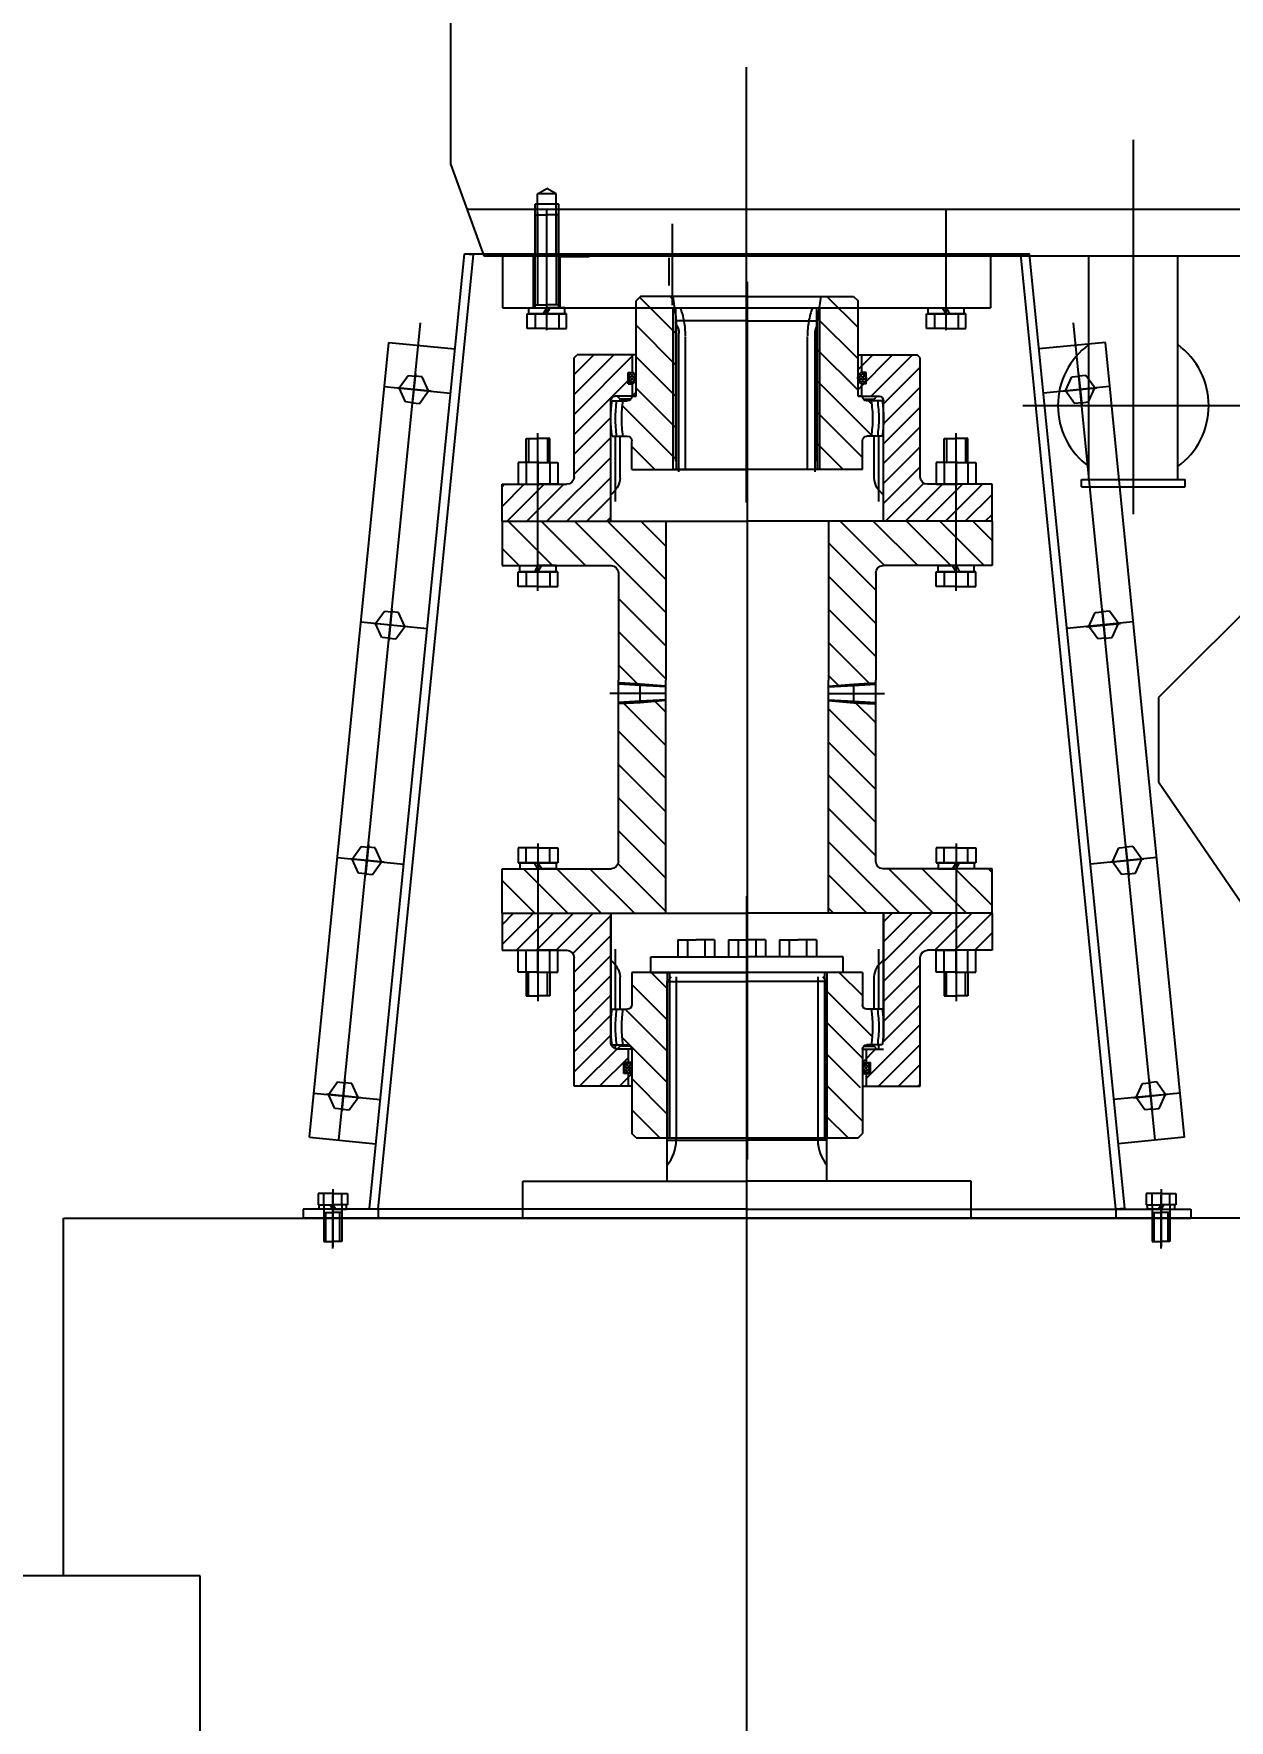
# Model space of a CAD drawing. Header units: millimetres. Extents: x 0 to 21000, y -315 to 14850.
# Drawn here: x 4672 to 5480, y 9211 to 10352 of the extents above; entities that cross this region are included whole.
import ezdxf

# ---------------------------------------------------------------- set-up
doc = ezdxf.new("R2010")
doc.units = ezdxf.units.MM
doc.header["$LTSCALE"] = 500
doc.linetypes.add('F', pattern=[0.75, 0.5, -0.25])
doc.linetypes.add('G', pattern=[2, 1.25, -0.25, 0.25, -0.25])
for name, color, linetype in [('01', 7, 'Continuous'), ('02', 1, 'Continuous'), ('04', 2, 'F'), ('05', 142, 'G'), ('08', 1, 'Continuous'), ('INTE_THICK', 7, 'Continuous'), ('THICK', 7, 'Continuous'), ('THIN', 1, 'Continuous')]:
    doc.layers.add(name, color=color, linetype=linetype)
doc.styles.get("Standard").update_dxf_attribs({"font": 'isocp', "width": 0.707, "bigfont": 'intecad.shx'})
doc.dimstyles.new('INTE', dxfattribs={"dimscale": 50, "dimtxt": 3.5, "dimasz": 3, "dimexe": 3, "dimexo": 0, "dimgap": 1, "dimtad": 1, "dimdec": 0, "dimdsep": 46, "dimtxsty": 'Standard', "dimcen": 0, "dimclrd": 1, "dimclre": 1, "dimclrt": 3, "dimaunit": 1, "dimadec": 0, "dimazin": 0, "dimtfac": 1, "dimtmove": 0, "dimatfit": 0, "dimfxl": 1, "dimarcsym": 0})
pattern_1 = [(45, (-8116.362, 5898.771), (-6.73519, 6.73519), [])]

# ---------------------------------------------------------------- blocks, each defined once
blk = doc.blocks.new('*U10')
at = {"layer": '01'}
for p, q in [((-12.2, 4.1), (-12.2, 0)), ((0, 4.1), (-12.2, 4.1)), ((-12.2, 0), (0, 0)), ((0, 0), (-2.4, 4.1)), ((0, 4.1), (2.4, 0)), ((0, 4.1), (12.2, 4.1)), ((12.2, 0), (0, 0)), ((12.2, 4.1), (12.2, 0))]:
    blk.add_line(p, q, dxfattribs=at)
at = {"layer": '05'}
blk.add_line((0, 6.2), (0, -2.1), dxfattribs=at)
blk = doc.blocks.new('*U9')
at = {"layer": '01'}
for p, q in [((-14.8, 0), (-14.8, 13.4)), ((-14.8, 13.4), (0, 13.4)), ((0, 13.4), (0, 0)), ((-14.8, 8), (0, 8)), ((0, -13.4), (0, 0)), ((-14.8, 0), (-14.8, -13.4)), ((-14.8, -8), (0, -8)), ((-14.8, -13.4), (0, -13.4))]:
    blk.add_line(p, q, dxfattribs=at)
at = {"layer": '05'}
blk.add_line((-15.9, 0), (1.1, 0), dxfattribs=at)
blk = doc.blocks.new('rtrtret')
at = {"layer": '02'}
h = blk.add_hatch(dxfattribs=at)
h.set_pattern_fill('LINE', color=256, scale=3, angle=45, style=0)
h.set_pattern_definition(pattern_1)
h.paths.add_polyline_path([(-7720.8, 6476.9), (-7745.8, 6476.9), (-7745.8, 6457.5, -0.414214), (-7750.8, 6452.5), (-7831.3, 6452.5), (-7833.3, 6450.5), (-7833.3, 6410.5), (-7805.3, 6410.5), (-7805.3, 6413.5), (-7805.3, 6424.7, -0.414214), (-7802.3, 6427.7), (-7720.8, 6427.7)])
edge = h.paths.add_edge_path()
edge.add_line((-7813.8, 6416), (-7813.8, 6412.8))
edge.add_ellipse((-7817.6, 6413.3), major_axis=(3.75, 0), ratio=0.736357, start_angle=180, end_angle=360, ccw=False)
edge.add_line((-7821.3, 6412.8), (-7821.3, 6416))
edge.add_line((-7821.3, 6416), (-7817.9, 6416))
edge.add_ellipse((-7817.6, 6413.3), major_axis=(3.75, 0), ratio=0.736357, start_angle=84.8056, end_angle=95.1944, ccw=False)
edge.add_ellipse((-7817.6, 6413.3), major_axis=(3.75, 0), ratio=0.736357, start_angle=0, end_angle=84.8056)
edge.add_line((-7817.2, 6416), (-7813.8, 6416))
h.paths.add_polyline_path([(-7720.8, 6501.2), (-7745.8, 6501.2), (-7745.8, 6476.9), (-7720.8, 6476.9)])
h.paths.add_polyline_path([(-7720.8, 6243.3), (-7802.3, 6243.3, -0.414214), (-7805.3, 6246.3), (-7805.3, 6260.5), (-7833.3, 6260.5), (-7833.3, 6220.5), (-7831.3, 6218.5), (-7750.8, 6218.5, -0.414214), (-7745.8, 6213.5), (-7745.8, 6194.2), (-7720.8, 6194.2)])
h.paths.add_polyline_path([(-7720.8, 6194.2), (-7745.8, 6194.2), (-7745.8, 6180.8), (-7745.8, 6169.9), (-7720.8, 6169.9)])
h = blk.add_hatch(dxfattribs=at)
h.set_pattern_fill('LINE', color=256, scale=5, angle=135, style=0)
h.set_pattern_definition([(135, (-8116.362, 5898.771), (-11.22532, -11.22532), [])])
h.paths.add_polyline_path([(-7455.8, 6476.9), (-7485.8, 6476.9), (-7485.8, 6464.7), (-7485.8, 6427.5, -0.414214), (-7490.8, 6422.5), (-7598.2, 6422.5), (-7597.3, 6421.5), (-7598.1, 6407.7), (-7599.5, 6390.5), (-7455.8, 6390.5)])
h.paths.add_polyline_path([(-7455.8, 6501.2), (-7485.8, 6501.2), (-7485.8, 6476.9), (-7483.7, 6476.9), (-7455.8, 6476.9)])
h.paths.add_polyline_path([(-7455.8, 6280.5), (-7599.5, 6280.5), (-7598.1, 6263.3), (-7597.3, 6249.5), (-7598.2, 6248.5), (-7490.8, 6248.5, -0.414214), (-7485.8, 6243.5), (-7485.8, 6194.2), (-7483.7, 6194.2), (-7455.8, 6194.2)])
h.paths.add_polyline_path([(-7455.8, 6194.2), (-7485.8, 6194.2), (-7485.8, 6169.9), (-7455.8, 6169.9)])
h.paths.add_polyline_path([(-7609.4, 6280.5), (-7613.3, 6280.5), (-7720.8, 6280.5), (-7720.8, 6194.2), (-7690.8, 6194.2), (-7690.8, 6206.4), (-7690.8, 6243.5, -0.414214), (-7685.8, 6248.5), (-7613.3, 6248.5), (-7610.6, 6248.5), (-7611.6, 6249.5), (-7610.7, 6263.3)])
h.paths.add_polyline_path([(-7690.8, 6194.2), (-7692.9, 6194.2), (-7720.8, 6194.2), (-7720.8, 6169.9), (-7690.8, 6169.9)])
h.paths.add_polyline_path([(-7611.6, 6421.5), (-7610.6, 6422.5), (-7613.3, 6422.5), (-7685.8, 6422.5, -0.414214), (-7690.8, 6427.5), (-7690.8, 6476.9), (-7720.8, 6476.9), (-7720.8, 6390.5), (-7613.3, 6390.5), (-7609.4, 6390.5), (-7610.7, 6407.7)])
h.paths.add_polyline_path([(-7690.8, 6489.1), (-7690.8, 6501.2), (-7720.8, 6501.2), (-7720.8, 6476.9), (-7690.8, 6476.9)])
h = blk.add_hatch(dxfattribs=at)
h.set_pattern_fill('LINE', color=256, scale=3, angle=45, style=0)
h.set_pattern_definition(pattern_1)
h.paths.add_polyline_path([(-7338.8, 6255), (-7347.3, 6255), (-7347.3, 6257.5), (-7363.8, 6257.5), (-7363.8, 6246.5), (-7366.8, 6246.5), (-7366.8, 6244.2, -0.038044), (-7378.8, 6243.3), (-7455.8, 6243.3), (-7455.8, 6194.2), (-7430.8, 6194.2), (-7430.8, 6213.5, -0.414214), (-7425.8, 6218.5), (-7338.8, 6218.5)])
edge = h.paths.add_edge_path()
edge.add_ellipse((-7351.1, 6254.8), major_axis=(3.75, 0), ratio=0.72, start_angle=0, end_angle=360)
edge.add_line((-7350.9, 6252.1), (-7350.7, 6252.1))
h.paths.add_polyline_path([(-7430.8, 6194.2), (-7431.9, 6194.2), (-7455.8, 6194.2), (-7455.8, 6169.9), (-7430.8, 6169.9)])
h.paths.add_polyline_path([(-7338.8, 6452.5), (-7425.8, 6452.5, -0.414214), (-7430.8, 6457.5), (-7430.8, 6476.9), (-7455.8, 6476.9), (-7455.8, 6427.7), (-7368.8, 6427.7, -0.414214), (-7363.8, 6422.7), (-7363.8, 6416), (-7354.8, 6416), (-7354.8, 6413.5), (-7338.8, 6413.5)])
h.paths.add_polyline_path([(-7430.8, 6490.2), (-7430.8, 6501.2), (-7455.8, 6501.2), (-7455.8, 6476.9), (-7430.8, 6476.9)])
at = {"layer": '02', "linetype": 'Continuous'}
h = blk.add_hatch(dxfattribs=at)
h.set_pattern_fill('_USER', color=1, scale=15, angle=-45, style=0, pattern_type=0)
h.set_pattern_definition([(315, (-8982.795, 6010.429), (10.6066, 10.6066), [])])
h.paths.add_polyline_path([(-7755.8, 6383.2), (-7755.8, 6413.5), (-7775.3, 6413.5, -0.414214), (-7778.3, 6416.5), (-7778.3, 6419.3, 0.084157), (-7802.3, 6419.3), (-7802.3, 6416.5, -0.414214), (-7805.3, 6413.5), (-7805.3, 6410.5), (-7830.3, 6410.5), (-7869.8, 6410.5), (-7872.8, 6407.5), (-7872.8, 6385.5), (-7856.3, 6383.2)])
h.paths.add_polyline_path([(-7856.3, 6287.9), (-7872.8, 6285.5), (-7872.8, 6263.5), (-7869.8, 6260.5), (-7805.3, 6260.5), (-7805.3, 6257.5, -0.414214), (-7802.3, 6254.5), (-7802.3, 6251.7, 0.084157), (-7778.3, 6251.7), (-7778.3, 6254.5, -0.414214), (-7775.3, 6257.5), (-7755.8, 6257.5), (-7755.8, 6287.9)])
h = blk.add_hatch(dxfattribs=at)
h.set_pattern_fill('ANSI37', color=1, scale=0.5, angle=-180, style=0)
h.set_pattern_definition([(225, (-7426.523, 6836.1327), (1.122532, -1.122532), []), (315, (-7426.523, 6836.1327), (1.122532, 1.122532), [])])
edge = h.paths.add_edge_path()
edge.add_line((-7817.9, 6410.5), (-7817.2, 6410.5))
edge.add_ellipse((-7817.6, 6413.3), major_axis=(3.75, 0), ratio=0.736357, start_angle=275.1944, end_angle=444.8056)
edge.add_line((-7817.2, 6416), (-7817.9, 6416))
edge.add_ellipse((-7817.6, 6413.3), major_axis=(3.75, 0), ratio=0.736357, start_angle=95.1944, end_angle=264.8056)
h = blk.add_hatch(dxfattribs=at)
h.set_pattern_fill('_USER', color=1, scale=15, angle=-45, style=0, pattern_type=0)
h.set_pattern_definition([(315, (-13574.799, 8654.007), (10.606602, 10.606602), [])])
h.paths.add_polyline_path([(-7363.8, 6413.5, -0.414214), (-7366.8, 6416.5), (-7366.8, 6419.3, 0.084157), (-7390.8, 6419.3), (-7390.8, 6416.5, -0.414214), (-7393.8, 6413.5), (-7415.8, 6413.5), (-7415.8, 6389.5), (-7303.8, 6389.5), (-7303.8, 6410.5), (-7306.8, 6413.5), (-7334.6, 6413.5), (-7334.6, 6411.5), (-7337.8, 6411.5), (-7337.8, 6413.5)])
h.paths.add_polyline_path([(-7415.8, 6281.6), (-7415.8, 6257.5), (-7393.8, 6257.5, -0.414214), (-7390.8, 6254.5), (-7390.8, 6251.7, 0.084157), (-7366.8, 6251.7), (-7366.8, 6254.5, -0.414214), (-7363.8, 6257.5), (-7337.8, 6257.5), (-7337.8, 6259.5), (-7334.8, 6259.5), (-7334.6, 6259.5), (-7334.6, 6257.5), (-7306.8, 6257.5), (-7303.8, 6260.5), (-7303.8, 6281.6)])
h = blk.add_hatch(dxfattribs=at)
h.set_pattern_fill('ANSI37', color=1, scale=0.5, angle=-180, style=0)
h.set_pattern_definition([(135, (-7112.0226, 6005.4297), (1.122532, 1.122532), []), (45, (-7112.0226, 6005.4297), (1.122532, -1.122532), [])])
edge = h.paths.add_edge_path()
edge.add_ellipse((-7351.1, 6416.2), major_axis=(3.75, 0), ratio=0.72, start_angle=0, end_angle=360, ccw=False)
h = blk.add_hatch(dxfattribs=at)
h.set_pattern_fill('ANSI37', color=1, scale=0.5, angle=-180, style=0)
h.set_pattern_definition([(135, (-7426.523, 5834.9183), (1.122532, 1.122532), []), (45, (-7426.523, 5834.9183), (1.122532, -1.122532), [])])
edge = h.paths.add_edge_path()
edge.add_line((-7817.9, 6260.5), (-7817.2, 6260.5))
edge.add_ellipse((-7817.6, 6257.8), major_axis=(3.75, 0), ratio=0.736357, start_angle=-84.8056, end_angle=84.8056, ccw=False)
edge.add_line((-7817.2, 6255), (-7817.9, 6255))
edge.add_ellipse((-7817.6, 6257.8), major_axis=(3.75, 0), ratio=0.736357, start_angle=95.1944, end_angle=264.8056, ccw=False)
h = blk.add_hatch(dxfattribs=at)
h.set_pattern_fill('ANSI37', color=1, scale=0.5, angle=-180, style=0)
h.set_pattern_definition([(225, (-7112.0226, 6665.6214), (1.122532, -1.122532), []), (315, (-7112.0226, 6665.6214), (1.122532, 1.122532), [])])
edge = h.paths.add_edge_path()
edge.add_ellipse((-7351.1, 6254.8), major_axis=(3.75, 0), ratio=0.72, start_angle=0, end_angle=360)
for p, q in [((-7720.8, 6501.2), (-7745.8, 6501.2)), ((-7720.8, 6501.2), (-7690.8, 6501.2)), ((-7455.8, 6501.2), (-7485.8, 6501.2)), ((-7455.8, 6501.2), (-7430.8, 6501.2)), ((-7831.3, 6452.5), (-7833.3, 6450.5)), ((-7833.3, 6410.5), (-7833.3, 6450.5)), ((-7750.8, 6452.5), (-7831.3, 6452.5)), ((-7805.3, 6410.5), (-7805.3, 6424.7)), ((-7805.3, 6423.3), (-7803.3, 6421.3)), ((-7802.3, 6421.3), (-7803.3, 6421.3)), ((-7803.3, 6414.3), (-7803.3, 6421.3)), ((-7720.8, 6427.7), (-7802.3, 6427.7)), ((-7750, 6421.3), (-7778.3, 6421.3)), ((-7455.8, 6427.7), (-7371.3, 6427.7)), ((-7368.8, 6427.7), (-7455.8, 6427.7)), ((-7390.8, 6421.3), (-7412.7, 6421.3)), ((-7365.8, 6421.3), (-7366.8, 6421.3)), ((-7363.8, 6423.3), (-7365.8, 6421.3)), ((-7365.8, 6414.3), (-7365.8, 6421.3)), ((-7363.8, 6413.5), (-7363.8, 6422.7)), ((-7872.8, 6407.5), (-7869.8, 6410.5)), ((-7805.3, 6410.5), (-7869.8, 6410.5)), ((-7821.3, 6413), (-7833.3, 6413)), ((-7805.3, 6413), (-7813.8, 6413)), ((-7805.3, 6413.5), (-7805.3, 6413.5)), ((-7755.8, 6413.5), (-7775.3, 6413.5)), ((-7415.8, 6413.5), (-7393.8, 6413.5)), ((-7363.8, 6413.5), (-7334.6, 6413.5)), ((-7334.6, 6413.5), (-7306.8, 6413.5)), ((-7303.8, 6410.5), (-7306.8, 6413.5)), ((-7872.8, 6263.5), (-7869.8, 6260.5)), ((-7805.3, 6260.5), (-7869.8, 6260.5)), ((-7833.3, 6260.5), (-7833.3, 6220.5)), ((-7821.3, 6258), (-7833.3, 6258)), ((-7805.3, 6258), (-7813.8, 6258)), ((-7805.3, 6260.5), (-7805.3, 6246.3)), ((-7805.3, 6257.5), (-7805.3, 6257.5)), ((-7805.3, 6247.7), (-7803.3, 6249.7)), ((-7803.3, 6256.8), (-7803.3, 6249.7)), ((-7802.3, 6249.7), (-7803.3, 6249.7)), ((-7750, 6249.7), (-7778.3, 6249.7)), ((-7755.8, 6257.5), (-7775.3, 6257.5)), ((-7415.8, 6257.5), (-7393.8, 6257.5)), ((-7390.8, 6249.7), (-7412.7, 6249.7)), ((-7365.8, 6249.7), (-7366.8, 6249.7)), ((-7365.8, 6256.8), (-7365.8, 6249.7)), ((-7363.8, 6247.7), (-7365.8, 6249.7)), ((-7363.8, 6257.5), (-7334.6, 6257.5)), ((-7363.8, 6257.5), (-7363.8, 6243.3)), ((-7334.6, 6257.5), (-7306.8, 6257.5)), ((-7303.8, 6260.5), (-7306.8, 6257.5)), ((-7720.8, 6243.3), (-7802.3, 6243.3)), ((-7368.8, 6243.3), (-7455.8, 6243.3)), ((-7455.8, 6243.3), (-7371.3, 6243.3)), ((-7831.3, 6218.5), (-7833.3, 6220.5)), ((-7750.8, 6218.5), (-7831.3, 6218.5)), ((-7720.8, 6169.9), (-7745.8, 6169.9)), ((-7720.8, 6169.9), (-7690.8, 6169.9)), ((-7455.8, 6169.9), (-7485.8, 6169.9)), ((-7455.8, 6169.9), (-7430.8, 6169.9))]:
    blk.add_line(p, q)
for centre, start, end in [((-7802.3, 6424.7), 90, 180), ((-7805.3, 6416.5), 270, 0), ((-7775.3, 6416.5), 180, 270), ((-7393.8, 6416.5), 270, 0), ((-7363.8, 6416.5), 180, 270), ((-7805.3, 6254.5), 0, 90), ((-7775.3, 6254.5), 90, 180), ((-7393.8, 6254.5), 0, 90), ((-7363.8, 6254.5), 90, 180), ((-7802.3, 6246.3), 180, 270)]:
    blk.add_arc(centre, 3, start, end)
for centre, ratio in [((-7817.6, 6413.3), 0.736357), ((-7351.1, 6254.8), 0.72)]:
    blk.add_ellipse(centre, major_axis=(3.75, 0), ratio=ratio)
at = {"extrusion": (0, 0, -1)}
for centre, ratio in [((-7351.1, 6416.2), 0.72), ((-7817.6, 6257.8), 0.736357)]:
    blk.add_ellipse(centre, major_axis=(3.75, 0), ratio=ratio, dxfattribs=at)
at = {"layer": '01', "color": 7, "linetype": 'Continuous'}
for p, q in [((-7745.8, 6501.2), (-7745.8, 6457.5)), ((-7690.8, 6501.2), (-7690.8, 6427.5)), ((-7485.8, 6501.2), (-7485.8, 6427.5)), ((-7430.8, 6501.2), (-7430.8, 6457.5)), ((-7598.2, 6422.5), (-7610.6, 6422.5)), ((-7415.8, 6257.5), (-7415.8, 6413.5)), ((-7720.8, 6390.5), (-7613.3, 6390.5)), ((-7455.8, 6390.5), (-7613.3, 6390.5)), ((-7415.8, 6389.5), (-7303.8, 6389.5)), ((-7720.8, 6280.5), (-7613.3, 6280.5)), ((-7455.8, 6280.5), (-7613.3, 6280.5)), ((-7415.8, 6281.6), (-7303.8, 6281.6)), ((-7690.8, 6169.9), (-7690.8, 6243.5)), ((-7598.2, 6248.5), (-7610.6, 6248.5)), ((-7485.8, 6169.9), (-7485.8, 6243.5)), ((-7745.8, 6169.9), (-7745.8, 6213.5)), ((-7430.8, 6169.9), (-7430.8, 6213.5))]:
    blk.add_line(p, q, dxfattribs=at)
at = {"layer": '01'}
for p, q in [((-7720.8, 6501.2), (-7720.8, 6335.5)), ((-7455.8, 6501.2), (-7455.8, 6335.5)), ((-7676.7, 6490.2), (-7686.7, 6490.2)), ((-7686.7, 6490.2), (-7686.7, 6476.9)), ((-7676.7, 6476.9), (-7676.7, 6490.2)), ((-7499.9, 6490.2), (-7489.9, 6490.2)), ((-7499.9, 6476.9), (-7499.9, 6490.2)), ((-7489.9, 6490.2), (-7489.9, 6476.9)), ((-7776.7, 6484.9), (-7776.7, 6476.9)), ((-7760.6, 6484.9), (-7776.7, 6484.9)), ((-7686.7, 6484.9), (-7676.7, 6484.9)), ((-7489.9, 6484.9), (-7499.9, 6484.9)), ((-7416, 6484.9), (-7399.9, 6484.9)), ((-7399.9, 6484.9), (-7399.9, 6476.9)), ((-7776.7, 6468.9), (-7776.7, 6476.9)), ((-7760.6, 6468.9), (-7776.7, 6468.9)), ((-7686.7, 6463.5), (-7686.7, 6476.9)), ((-7686.7, 6468.9), (-7676.7, 6468.9)), ((-7676.7, 6476.9), (-7676.7, 6463.5)), ((-7499.9, 6476.9), (-7499.9, 6463.5)), ((-7489.9, 6468.9), (-7499.9, 6468.9)), ((-7489.9, 6463.5), (-7489.9, 6476.9)), ((-7416, 6468.9), (-7399.9, 6468.9)), ((-7399.9, 6468.9), (-7399.9, 6476.9)), ((-7676.7, 6463.5), (-7686.7, 6463.5)), ((-7499.9, 6463.5), (-7489.9, 6463.5)), ((-7338.8, 6452.5), (-7425.8, 6452.5)), ((-7338.8, 6413.5), (-7338.8, 6452.5)), ((-7805.3, 6410.5), (-7805.3, 6424.7)), ((-7685.8, 6422.5), (-7613.3, 6422.5)), ((-7490.8, 6422.5), (-7613.3, 6422.5)), ((-7611.6, 6421.5), (-7610.6, 6422.5)), ((-7610.7, 6407.7), (-7611.6, 6421.5)), ((-7597.3, 6421.5), (-7598.2, 6422.5)), ((-7598.1, 6407.7), (-7597.3, 6421.5)), ((-7363.8, 6413.5), (-7363.8, 6422.7)), ((-7805.3, 6410.5), (-7830.3, 6410.5)), ((-7813.8, 6416), (-7821.3, 6416)), ((-7821.3, 6416), (-7821.3, 6413)), ((-7813.8, 6416), (-7813.8, 6413)), ((-7755.8, 6413.5), (-7755.8, 6335.5)), ((-7363.8, 6416), (-7354.8, 6416)), ((-7347.3, 6418.9), (-7354.8, 6418.9)), ((-7354.8, 6413.5), (-7354.8, 6418.9)), ((-7347.3, 6413.5), (-7347.3, 6418.9)), ((-7347.3, 6416), (-7338.8, 6416)), ((-7303.8, 6410.5), (-7303.8, 6260.5)), ((-7872.8, 6385.5), (-7872.8, 6407.5)), ((-7598.1, 6407.7), (-7610.7, 6407.7)), ((-7856.3, 6383.2), (-7872.8, 6385.5)), ((-7872.8, 6335.5), (-7872.8, 6385.5)), ((-7755.8, 6383.2), (-7856.3, 6383.2)), ((-7856.3, 6335.5), (-7856.3, 6383.2)), ((-7872.8, 6335.5), (-7872.8, 6285.5)), ((-7856.3, 6335.5), (-7856.3, 6287.9)), ((-7755.8, 6257.5), (-7755.8, 6335.5)), ((-7720.8, 6169.9), (-7720.8, 6335.5)), ((-7455.8, 6169.9), (-7455.8, 6335.5)), ((-7856.3, 6287.9), (-7872.8, 6285.5)), ((-7872.8, 6285.5), (-7872.8, 6263.5)), ((-7755.8, 6287.9), (-7856.3, 6287.9)), ((-7610.7, 6263.3), (-7611.6, 6249.5)), ((-7598.1, 6263.3), (-7610.7, 6263.3)), ((-7598.1, 6263.3), (-7597.3, 6249.5)), ((-7805.3, 6260.5), (-7830.3, 6260.5)), ((-7821.3, 6255), (-7821.3, 6258)), ((-7813.8, 6255), (-7821.3, 6255)), ((-7813.8, 6255), (-7813.8, 6258)), ((-7805.3, 6260.5), (-7805.3, 6246.3)), ((-7611.6, 6249.5), (-7610.6, 6248.5)), ((-7597.3, 6249.5), (-7598.2, 6248.5)), ((-7363.8, 6257.5), (-7363.8, 6243.3)), ((-7363.8, 6255), (-7354.8, 6255)), ((-7354.8, 6257.5), (-7354.8, 6252.1)), ((-7347.3, 6252.1), (-7354.8, 6252.1)), ((-7347.3, 6257.5), (-7347.3, 6252.1)), ((-7347.3, 6255), (-7338.8, 6255)), ((-7338.8, 6257.5), (-7338.8, 6218.5)), ((-7685.8, 6248.5), (-7613.3, 6248.5)), ((-7490.8, 6248.5), (-7613.3, 6248.5)), ((-7338.8, 6218.5), (-7425.8, 6218.5)), ((-7676.7, 6207.6), (-7686.7, 6207.6)), ((-7686.7, 6207.6), (-7686.7, 6194.2)), ((-7676.7, 6194.2), (-7676.7, 6207.6)), ((-7499.9, 6207.6), (-7489.9, 6207.6)), ((-7499.9, 6194.2), (-7499.9, 6207.6)), ((-7489.9, 6207.6), (-7489.9, 6194.2)), ((-7776.7, 6202.2), (-7776.7, 6194.2)), ((-7760.6, 6202.2), (-7776.7, 6202.2)), ((-7776.7, 6186.2), (-7776.7, 6194.2)), ((-7686.7, 6202.2), (-7676.7, 6202.2)), ((-7686.7, 6180.8), (-7686.7, 6194.2)), ((-7676.7, 6194.2), (-7676.7, 6180.8)), ((-7489.9, 6202.2), (-7499.9, 6202.2)), ((-7499.9, 6194.2), (-7499.9, 6180.8)), ((-7489.9, 6180.8), (-7489.9, 6194.2)), ((-7416, 6202.2), (-7399.9, 6202.2)), ((-7399.9, 6202.2), (-7399.9, 6194.2)), ((-7399.9, 6186.2), (-7399.9, 6194.2)), ((-7760.6, 6186.2), (-7776.7, 6186.2)), ((-7686.7, 6186.2), (-7676.7, 6186.2)), ((-7489.9, 6186.2), (-7499.9, 6186.2)), ((-7416, 6186.2), (-7399.9, 6186.2)), ((-7676.7, 6180.8), (-7686.7, 6180.8)), ((-7499.9, 6180.8), (-7489.9, 6180.8))]:
    blk.add_line(p, q, dxfattribs=at)
at = {"layer": '01', "color": 1}
for p, q in [((-7609.7, 6407.7), (-7610.6, 6422.5)), ((-7599.1, 6407.7), (-7598.2, 6422.5)), ((-7609.7, 6263.3), (-7610.6, 6248.5)), ((-7599.1, 6263.3), (-7598.2, 6248.5))]:
    blk.add_line(p, q, dxfattribs=at)
at = {"layer": '01', "color": 7, "linetype": 'Continuous'}
for centre, radius, start, end in [((-7750.8, 6457.5), 5, 270, 0), ((-7425.8, 6457.5), 5, 180, 270), ((-7751.1, 6436), 14.7, 274.3047, 325.7378), ((-7685.8, 6427.5), 5, 180, 270), ((-7490.8, 6427.5), 5, 270, 0), ((-7411.6, 6436), 14.7, 214.2622, 265.6953), ((-7751.1, 6235), 14.7, 34.2622, 85.6953), ((-7411.6, 6235), 14.7, 94.3047, 145.7378), ((-7685.8, 6243.5), 5, 90, 180), ((-7490.8, 6243.5), 5, 0, 90), ((-7750.8, 6213.5), 5, 0, 90), ((-7425.8, 6213.5), 5, 90, 180)]:
    blk.add_arc(centre, radius, start, end, dxfattribs=at)
at = {"layer": '02'}
for p, q in [((-7776.7, 6483.3), (-7760.6, 6483.3)), ((-7399.9, 6483.3), (-7416, 6483.3)), ((-7776.7, 6470.5), (-7760.6, 6470.5)), ((-7399.9, 6470.5), (-7416, 6470.5)), ((-7776.7, 6200.6), (-7760.6, 6200.6)), ((-7399.9, 6200.6), (-7416, 6200.6)), ((-7776.7, 6187.8), (-7760.6, 6187.8)), ((-7399.9, 6187.8), (-7416, 6187.8))]:
    blk.add_line(p, q, dxfattribs=at)
at = {"layer": '04', "color": 2, "linetype": 'F'}
for centre, start, end in [((-7790.3, 6348.5), 80.379, 99.621), ((-7790.3, 6322.5), 260.379, 279.621)]:
    blk.add_arc(centre, 71.8, start, end, dxfattribs=at)
at = {"layer": '05'}
for p, q in [((-7673.7, 6476.9), (-7780.3, 6476.9)), ((-7503, 6476.9), (-7396.4, 6476.9)), ((-7882.7, 6335.5), (-7289.2, 6335.5)), ((-7673.7, 6194.2), (-7780.3, 6194.2)), ((-7503, 6194.2), (-7396.4, 6194.2))]:
    blk.add_line(p, q, dxfattribs=at)
at = {"layer": '05', "color": 4, "linetype": 'G'}
for p, q in [((-7734.2, 6424.5), (-7778.3, 6424.5)), ((-7604.4, 6390.5), (-7604.4, 6428.3)), ((-7390.8, 6424.5), (-7431.5, 6424.5)), ((-7364.2, 6424.5), (-7366.8, 6424.5)), ((-7415.8, 6387.9), (-7303.8, 6387.9)), ((-7754.3, 6381.6), (-7847.8, 6381.6)), ((-7754.3, 6289.5), (-7847.8, 6289.5)), ((-7604.4, 6280.5), (-7604.4, 6242.7)), ((-7415.8, 6283.1), (-7303.8, 6283.1)), ((-7734.2, 6246.5), (-7778.3, 6246.5)), ((-7390.8, 6246.5), (-7431.5, 6246.5)), ((-7363.8, 6246.5), (-7366.8, 6246.5))]:
    blk.add_line(p, q, dxfattribs=at)
for centre, radius, start, end in [((-7790.3, 6348.5), 76, 80.9153, 99.0847), ((-7378.8, 6348.5), 76, 80.9153, 99.0847), ((-7847.9, 6392), 10.4, 237.9324, 270.2782), ((-7847.9, 6279.1), 10.4, 89.7218, 122.0676), ((-7790.3, 6322.5), 76, 260.9153, 279.0847), ((-7378.8, 6322.5), 76, 260.9153, 279.0847)]:
    blk.add_arc(centre, radius, start, end, dxfattribs=at)
at = {"layer": '05'}
blk.add_arc((-7368.8, 6422.7), 5, 0, 90, dxfattribs=at)
at = {"layer": 'INTE_THICK'}
for p, q in [((-7608.9, 6390.4), (-7609.7, 6407.7)), ((-7600, 6390.4), (-7599.1, 6407.7)), ((-7608.9, 6280.6), (-7609.7, 6263.3)), ((-7600, 6280.6), (-7599.1, 6263.3))]:
    blk.add_line(p, q, dxfattribs=at)
at = {"layer": 'THICK'}
for p, q in [((-7802.3, 6426.8), (-7802.3, 6416.5)), ((-7778.3, 6426.8), (-7778.3, 6416.5)), ((-7390.8, 6426.8), (-7390.8, 6416.5)), ((-7366.8, 6426.8), (-7366.8, 6416.5)), ((-7805.3, 6413.5), (-7805.3, 6410.5)), ((-7805.3, 6257.5), (-7805.3, 6260.5)), ((-7802.3, 6244.2), (-7802.3, 6254.5)), ((-7778.3, 6244.2), (-7778.3, 6254.5)), ((-7390.8, 6244.2), (-7390.8, 6254.5)), ((-7366.8, 6244.2), (-7366.8, 6254.5))]:
    blk.add_line(p, q, dxfattribs=at)
for centre, start, end in [((-7790.3, 6348.5), 81.2853, 98.7147), ((-7378.8, 6348.5), 81.2853, 98.7147), ((-7790.3, 6322.5), 261.2853, 278.7147), ((-7378.8, 6322.5), 261.2853, 278.7147)]:
    blk.add_arc(centre, 79.2, start, end, dxfattribs=at)
at = {"layer": 'THICK', "color": 1}
for centre, start, end in [((-7378.8, 6348.5), 80.379, 99.621), ((-7378.8, 6322.5), 260.379, 279.621)]:
    blk.add_arc(centre, 71.8, start, end, dxfattribs=at)
at = {"layer": 'THIN'}
for p, q in [((-7609.4, 6390.4), (-7610.7, 6407.7)), ((-7599.5, 6390.4), (-7598.1, 6407.7)), ((-7609.4, 6280.6), (-7610.7, 6263.3)), ((-7599.5, 6280.6), (-7598.1, 6263.3))]:
    blk.add_line(p, q, dxfattribs=at)
at = {"layer": '01'}
blk.add_blockref('*U9', (-7745.8, 6476.9), dxfattribs=at)
for name, p, rotation in [('*U10', (-7690.8, 6476.9), 270), ('*U10', (-7485.8, 6194.2), 90), ('*U9', (-7430.8, 6194.2), 180)]:
    blk.add_blockref(name, p, dxfattribs=dict(at, rotation=rotation))
at = {"layer": '01', "xscale": -1}
for name, p, rotation in [('*U10', (-7485.8, 6476.9), 90), ('*U9', (-7745.8, 6194.2), 180), ('*U10', (-7690.8, 6194.2), 270)]:
    blk.add_blockref(name, p, dxfattribs=dict(at, rotation=rotation))
blk.add_blockref('*U9', (-7430.8, 6476.9), dxfattribs=at)
blk = doc.blocks.new('*U15')
at = {"layer": '01'}
for p, q in [((0, 13.3), (-9, 8.1)), ((9, 8.1), (0, 13.3)), ((-9, 8.1), (-9, 3.3)), ((-9, -1.5), (-9, 3.3)), ((9, 3.3), (9, 8.1)), ((9, 3.3), (9, -1.5)), ((0, -6.7), (-9, -1.5)), ((9, -1.5), (0, -6.7))]:
    blk.add_line(p, q, dxfattribs=at)
at = {"layer": '05'}
for p, q in [((0, -8.5), (0, 14.7)), ((-10.9, 3.3), (10.3, 3.3))]:
    blk.add_line(p, q, dxfattribs=at)
blk = doc.blocks.new('*U14')
at = {"layer": '01'}
for p, q in [((-7.5, 0), (-7.5, 10)), ((-7.5, 10), (0, 10)), ((0, 6), (-7.5, 6)), ((-7.5, 0), (-7.5, -10)), ((0, 10), (0, 0)), ((0, 6), (25, 6)), ((0, -10), (0, 0)), ((5.2, 6), (5.2, 0)), ((5.2, -6), (5.2, 0)), ((25, 6), (25, 0)), ((25, -6), (25, 0)), ((0, -6), (-7.5, -6)), ((-7.5, -10), (0, -10)), ((0, -6), (25, -6))]:
    blk.add_line(p, q, dxfattribs=at)
at = {"layer": '02'}
for p, q in [((25, 4.8), (5.2, 4.8)), ((25, -4.8), (5.2, -4.8))]:
    blk.add_line(p, q, dxfattribs=at)
at = {"layer": '05'}
blk.add_line((-10.6, 0), (28.5, 0), dxfattribs=at)
blk = doc.blocks.new('*U16')
at = {"layer": '01'}
for p, q in [((-9.2, 3.1), (-9.2, 0)), ((0, 3.1), (-9.2, 3.1)), ((-9.2, 0), (0, 0)), ((0, 0), (-1.8, 3.1)), ((0, 3.1), (1.8, 0)), ((0, 3.1), (9.2, 3.1)), ((9.2, 0), (0, 0)), ((9.2, 3.1), (9.2, 0))]:
    blk.add_line(p, q, dxfattribs=at)
at = {"layer": '05'}
blk.add_line((0, 5.2), (0, -2.1), dxfattribs=at)
blk = doc.blocks.new('*U1', base_point=(-3575.8, 5317.1))
at = {"layer": '01'}
for p, q in [((-3582.2, 5317.1), (-3582.2, 5277.1)), ((-3569.4, 5317.1), (-3569.4, 5277.1)), ((-3567.8, 5284.1), (-3583.8, 5284.1)), ((-3569.4, 5277.1), (-3582.2, 5277.1)), ((-3582.2, 5277.1), (-3575.8, 5273.4)), ((-3569.4, 5277.1), (-3575.8, 5273.4))]:
    blk.add_line(p, q, dxfattribs=at)
at = {"layer": '02'}
for p, q in [((-3583.8, 5317.1), (-3583.8, 5284.1)), ((-3567.8, 5317.1), (-3567.8, 5284.1))]:
    blk.add_line(p, q, dxfattribs=at)
blk = doc.blocks.new('*D79')
at = {"layer": '08', "color": 1, "lineweight": -2}
for p, q in [((4880.6, 11497), (3848.3, 11497)), ((3998.3, 11347), (3998.3, 6388.8)), ((4880.6, 6238.8), (3848.3, 6238.8))]:
    blk.add_line(p, q, dxfattribs=at)
at = {"layer": '08', "color": 1}
for points in [[(3973.3, 11347), (4023.3, 11347), (3998.3, 11497)], [(3973.3, 6388.8), (4023.3, 6388.8), (3998.3, 6238.8)]]:
    blk.add_solid(points, dxfattribs=at)
at = {"layer": 'Defpoints', "color": 0}
for p in [(4880.6, 11497), (3998.3, 6238.8), (4880.6, 6238.8)]:
    blk.add_point(p, dxfattribs=at)
at = {"layer": '08', "color": 3, "insert": (3860.8, 8867.9), "char_height": 175, "attachment_point": 5, "rotation": 90}
blk.add_mtext('5258', dxfattribs=at)

msp = doc.modelspace()

# ---------------------------------------------------------------- linework, layer by layer
at = {"layer": '01'}
for p, q in [((4953.6, 10263), (4953.6, 10397)), ((4953.6, 10263), (4976, 10201.5)), ((6228, 10233), (4964.5, 10233)), ((5010.6, 10166.5), (5010.6, 10230.6)), ((5010.6, 10229.4), (5018.6, 10229.4)), ((5026.6, 10229.4), (5018.6, 10229.4)), ((5026.6, 10166.5), (5026.6, 10230.6)), ((4898.6, 9557.5), (4962.9, 10203)), ((4904.5, 9556.9), (4968.9, 10202.4)), ((4962.9, 10203), (5345, 10203)), ((4962.9, 10203), (4968.9, 10202.4)), ((5009.6, 10166.5), (5009.6, 10201.5)), ((5027.6, 10166.5), (5027.6, 10201.5)), ((5345, 10203), (5339, 10202.4)), ((5403.3, 9556.9), (5339, 10202.4)), ((5409.3, 9557.5), (5345, 10203)), ((5101.1, 10192), (5101.1, 10184.7)), ((5005.2, 10152.4), (5005.2, 10162.4)), ((5005.2, 10162.4), (5018.6, 10162.4)), ((5006.4, 10166.5), (5018.6, 10166.5)), ((5006.4, 10162.4), (5006.4, 10166.5)), ((5018.6, 10162.4), (5006.4, 10162.4)), ((5010.6, 10168.4), (5018.6, 10168.4)), ((5010.6, 10162.4), (5010.6, 10152.4)), ((5018.6, 10166.5), (5016.2, 10162.4)), ((5026.6, 10168.4), (5018.6, 10168.4)), ((5018.6, 10162.4), (5020.9, 10166.5)), ((5030.8, 10166.5), (5018.6, 10166.5)), ((5031.9, 10162.4), (5018.6, 10162.4)), ((5018.6, 10162.4), (5030.8, 10162.4)), ((5026.6, 10162.4), (5026.6, 10152.4)), ((5030.8, 10162.4), (5030.8, 10166.5)), ((5031.9, 10152.4), (5031.9, 10162.4)), ((5104, 10057), (5104, 10166.5)), ((5203.2, 10057), (5203.2, 10166.5)), ((5275.2, 10152.4), (5275.2, 10162.4)), ((5275.2, 10162.4), (5288.6, 10162.4)), ((5276.4, 10162.4), (5276.4, 10166.5)), ((5276.4, 10166.5), (5288.6, 10166.5)), ((5288.6, 10162.4), (5276.4, 10162.4)), ((5280.6, 10162.4), (5280.6, 10152.4)), ((5288.6, 10162.4), (5286.2, 10166.5)), ((5288.6, 10166.5), (5290.9, 10162.4)), ((5288.6, 10162.4), (5300.8, 10162.4)), ((5301.9, 10162.4), (5288.6, 10162.4)), ((5296.6, 10162.4), (5296.6, 10152.4)), ((5300.8, 10162.4), (5300.8, 10166.5)), ((5301.9, 10152.4), (5301.9, 10162.4)), ((5018.6, 10152.4), (5005.2, 10152.4)), ((5018.6, 10152.4), (5031.9, 10152.4)), ((5288.6, 10152.4), (5275.2, 10152.4)), ((5288.6, 10152.4), (5301.9, 10152.4)), ((4858.1, 9605.7), (4911.7, 10143)), ((4911.7, 10143), (4956.5, 10138.6)), ((5396.2, 10143), (5351.4, 10138.6)), ((5449.7, 9605.7), (5396.2, 10143)), ((4908.7, 10113.2), (4953.5, 10108.7)), ((5399.1, 10113.2), (5354.4, 10108.7)), ((4892.9, 9954), (4937.6, 9949.5)), ((5415, 9954), (5370.2, 9949.5)), ((4877, 9794.7), (4921.8, 9790.3)), ((5430.9, 9794.7), (5386.1, 9790.3)), ((4861.1, 9635.5), (4905.9, 9631.1)), ((5446.7, 9635.5), (5402, 9631.1)), ((4858.1, 9605.7), (4902.9, 9601.2)), ((5449.7, 9605.7), (5404.9, 9601.2)), ((4853.9, 9556.9), (4853.9, 9550.9)), ((4898.6, 9557.5), (4904.5, 9556.9)), ((5409.3, 9557.5), (5403.3, 9556.9)), ((5453.9, 9556.9), (5453.9, 9550.9)), ((5453.9, 9556.9), (5453.9, 9550.9))]:
    msp.add_line(p, q, dxfattribs=at)
at = {"layer": '01', "color": 7, "linetype": 'Continuous'}
for p, q in [((5103.6, 10168.2), (5103.6, 10223.3)), ((4976, 10201.5), (5010.6, 10201.5)), ((4988.6, 10201.5), (4988.6, 10166.5)), ((4988.6, 10201.5), (5153.9, 10201.5)), ((5026.6, 10201.5), (5047.2, 10201.5)), ((5026.6, 10201.5), (5047.2, 10201.5)), ((5027.6, 10201.2), (5047.2, 10201.2)), ((5101.1, 10200.3), (5101.1, 10181.5)), ((5153.9, 10201.5), (5725.1, 10201.5)), ((5296.6, 10201.5), (5318.6, 10201.5)), ((5318.6, 10201.5), (5318.6, 10166.5)), ((5385.1, 10050.3), (5385.1, 10201.5)), ((5445.1, 10050.3), (5445.1, 10201.5)), ((4988.6, 10166.5), (5153.9, 10166.5)), ((5153.9, 10166.5), (5318.6, 10166.5)), ((5203.2, 10057), (5104, 10057)), ((5380.1, 10045.3), (5380.1, 10050.3)), ((5380.1, 10050.3), (5450.1, 10050.3)), ((5450.1, 10045.3), (5450.1, 10050.3)), ((5380.1, 10045.3), (5450.1, 10045.3)), ((5534.1, 10004.9), (5432.1, 9902.9)), ((5432.1, 9902.9), (5432.1, 9845.9)), ((5432.1, 9845.9), (5679.8, 9483.9)), ((5153.9, 8088.1), (5153.9, 9768.6)), ((5107.1, 9739.1), (5107.1, 9727.6)), ((5107.1, 9739.1), (5119.6, 9739.1)), ((5113.6, 9739.1), (5113.6, 9727.6)), ((5132, 9739.1), (5119.6, 9739.1)), ((5125.5, 9739.1), (5125.5, 9727.6)), ((5132, 9739.1), (5132, 9727.6)), ((5141.4, 9739.1), (5153.9, 9739.1)), ((5141.4, 9739.1), (5141.4, 9727.6)), ((5148, 9739.1), (5148, 9727.6)), ((5166.4, 9739.1), (5153.9, 9739.1)), ((5159.9, 9739.1), (5159.9, 9727.6)), ((5166.4, 9739.1), (5166.4, 9727.6)), ((5175.8, 9739.1), (5175.8, 9727.6)), ((5175.8, 9739.1), (5188.3, 9739.1)), ((5182.4, 9739.1), (5182.4, 9727.6)), ((5200.8, 9739.1), (5188.3, 9739.1)), ((5194.2, 9739.1), (5194.2, 9727.6)), ((5200.8, 9739.1), (5200.8, 9727.6)), ((5088.9, 9727.6), (5153.9, 9727.6)), ((5088.9, 9717.1), (5088.9, 9727.6)), ((5218.9, 9727.6), (5153.9, 9727.6)), ((5218.9, 9717.1), (5218.9, 9727.6)), ((5088.9, 9717.1), (5153.9, 9717.1)), ((5106.1, 9717.1), (5153.9, 9717.1)), ((5218.9, 9717.1), (5153.9, 9717.1)), ((5201.8, 9717.1), (5153.9, 9717.1)), ((5100, 9710.8), (5102.8, 9714.1)), ((5100, 9575.9), (5100, 9710.8)), ((5100, 9603.6), (5100, 9710.8)), ((5100, 9710.8), (5153.9, 9710.8)), ((5106.1, 9714.1), (5106.1, 9603.6)), ((5207.9, 9710.8), (5153.9, 9710.8)), ((5201.8, 9714.1), (5201.8, 9603.6)), ((5207.9, 9710.8), (5205.1, 9714.1)), ((5207.9, 9603.6), (5207.9, 9710.8)), ((5207.9, 9575.9), (5207.9, 9710.8)), ((5100, 9603.6), (5153.9, 9603.6)), ((5207.9, 9603.6), (5153.9, 9603.6)), ((5002.4, 9575.9), (5153.9, 9575.9)), ((5002.4, 9550.9), (5002.4, 9575.9)), ((5305.4, 9575.9), (5153.9, 9575.9)), ((5305.4, 9550.9), (5305.4, 9575.9)), ((5153.9, 9556.9), (4853.9, 9556.9)), ((5153.9, 9556.9), (5453.9, 9556.9)), ((4691.9, 9309.1), (4691.9, 9550.9)), ((4691.9, 9400.5), (4691.9, 9550.9)), ((4691.9, 9550.9), (5153.9, 9550.9)), ((5153.9, 9550.9), (4853.9, 9550.9)), ((5615.9, 9550.9), (5153.9, 9550.9)), ((5153.9, 9550.9), (5453.9, 9550.9)), ((4784.1, 9309.1), (4629.4, 9309.1)), ((4784.1, 8569.1), (4784.1, 9309.1))]:
    msp.add_line(p, q, dxfattribs=at)
for centre, radius, start, end in [((5415.1, 10100.3), 51, 126.0319, 233.9681), ((5415.1, 10100.3), 51, 306.0319, 53.9681), ((5079.3, 9603.8), 26.8, 320.4468, 359.5599), ((5228.6, 9603.8), 26.8, 180.4401, 219.5532)]:
    msp.add_arc(centre, radius, start, end, dxfattribs=at)
at = {"layer": '02'}
for p, q in [((5012.2, 10230.6), (5012.2, 10168.4)), ((5025, 10230.6), (5025, 10168.4))]:
    msp.add_line(p, q, dxfattribs=at)
at = {"layer": '04', "color": 2, "linetype": 'F'}
for p, q in [((5112.3, 10057), (5112.3, 10147)), ((5194.8, 10057), (5194.8, 10147)), ((4904.5, 9556.9), (4904.5, 9550.9)), ((5403.3, 9556.9), (5403.3, 9550.9)), ((5403.3, 9556.9), (5403.3, 9550.9))]:
    msp.add_line(p, q, dxfattribs=at)
for centre, start, end in [((5061.5, 10148.2), 359.178, 21.0657), ((5245.6, 10148.2), 158.9343, 180.822)]:
    msp.add_arc(centre, 50.8, start, end, dxfattribs=at)
at = {"layer": '05'}
for p, q in [((5153.6, 10034.7), (5153.6, 10329.1)), ((5415.1, 10280), (5415.1, 10026.8)), ((5018.6, 10151.3), (5018.6, 10233)), ((5288.6, 10151.3), (5288.6, 10233)), ((5018.6, 10160.3), (5018.6, 10168.6)), ((5288.6, 10160.3), (5288.6, 10168.6)), ((4873.9, 9530.3), (4873.9, 9566.4)), ((5433.9, 9530.3), (5433.9, 9566.4))]:
    msp.add_line(p, q, dxfattribs=at)
at = {"layer": '05', "color": 4, "linetype": 'G'}
for p, q in [((5018.6, 10161.7), (5018.6, 10215.1)), ((5288.6, 10161.7), (5288.6, 10215.1)), ((5105.9, 10062.8), (5105.9, 10166.5)), ((5201.2, 10062.8), (5201.2, 10166.5)), ((5340.5, 10100.3), (5550.9, 10100.3))]:
    msp.add_line(p, q, dxfattribs=at)
at = {"layer": '05', "color": 142, "linetype": 'G'}
for p, q in [((4878, 9603.7), (4933.1, 10156.3)), ((5429.8, 9603.7), (5374.7, 10156.3))]:
    msp.add_line(p, q, dxfattribs=at)
at = {"layer": '05', "color": 4, "linetype": 'G'}
for centre, start, end in [((5090.7, 10159.2), 358.1544, 29.3871), ((5216.4, 10158), 150.6129, 181.8456)]:
    msp.add_arc(centre, 15.3, start, end, dxfattribs=at)

# ---------------------------------------------------------------- block references
at = {"layer": '01', "extrusion": (0, 0, -1), "zscale": -1}
for name, p, rotation in [('*U1', (-5018.6, 10203.5), 180), ('*U15', (-4931.9, 10110.9), 275.6919048812464), ('*U15', (-4916, 9951.6), 275.6919048812464), ('*U15', (-4900.2, 9792.4), 275.6919048812464), ('*U15', (-4884.3, 9633.2), 275.6919048812464)]:
    msp.add_blockref(name, p, dxfattribs=dict(at, rotation=rotation))
at = {"layer": '01', "color": 7, "linetype": 'Continuous', "xscale": -1, "rotation": 90}
msp.add_blockref('rtrtret', (11489.5, 2301.3), dxfattribs=at)
at = {"layer": '01', "rotation": 275.6919048812464}
for p in [(5375.9, 10110.9), (5391.8, 9951.6), (5407.7, 9792.4), (5423.6, 9633.2)]:
    msp.add_blockref('*U15', p, dxfattribs=at)
at = {"layer": '05', "extrusion": (0, 0, -1), "zscale": -1}
for name, p, rotation in [('*U14', (-4873.9, 9560), 270), ('*U16', (-5433.9, 9560), 180)]:
    msp.add_blockref(name, p, dxfattribs=dict(at, rotation=rotation))
at = {"layer": '05'}
for name, p, rotation in [('*U14', (5433.9, 9560), 270), ('*U16', (4873.9, 9560), 180)]:
    msp.add_blockref(name, p, dxfattribs=dict(at, rotation=rotation))

# ---------------------------------------------------------------- dimensions: what is measured, and where the dimension line sits
at = {"layer": '08'}
dim = msp.add_linear_dim(base=(3998.3, 6238.8), p1=(4880.6, 11497), p2=(4880.6, 6238.8), angle=90, dimstyle='INTE', dxfattribs=at)
dim.commit()
dim.dimension.update_dxf_attribs({"geometry": '*D79', "text_midpoint": (3860.8, 8867.9)})

doc.saveas('drawing.dxf')
